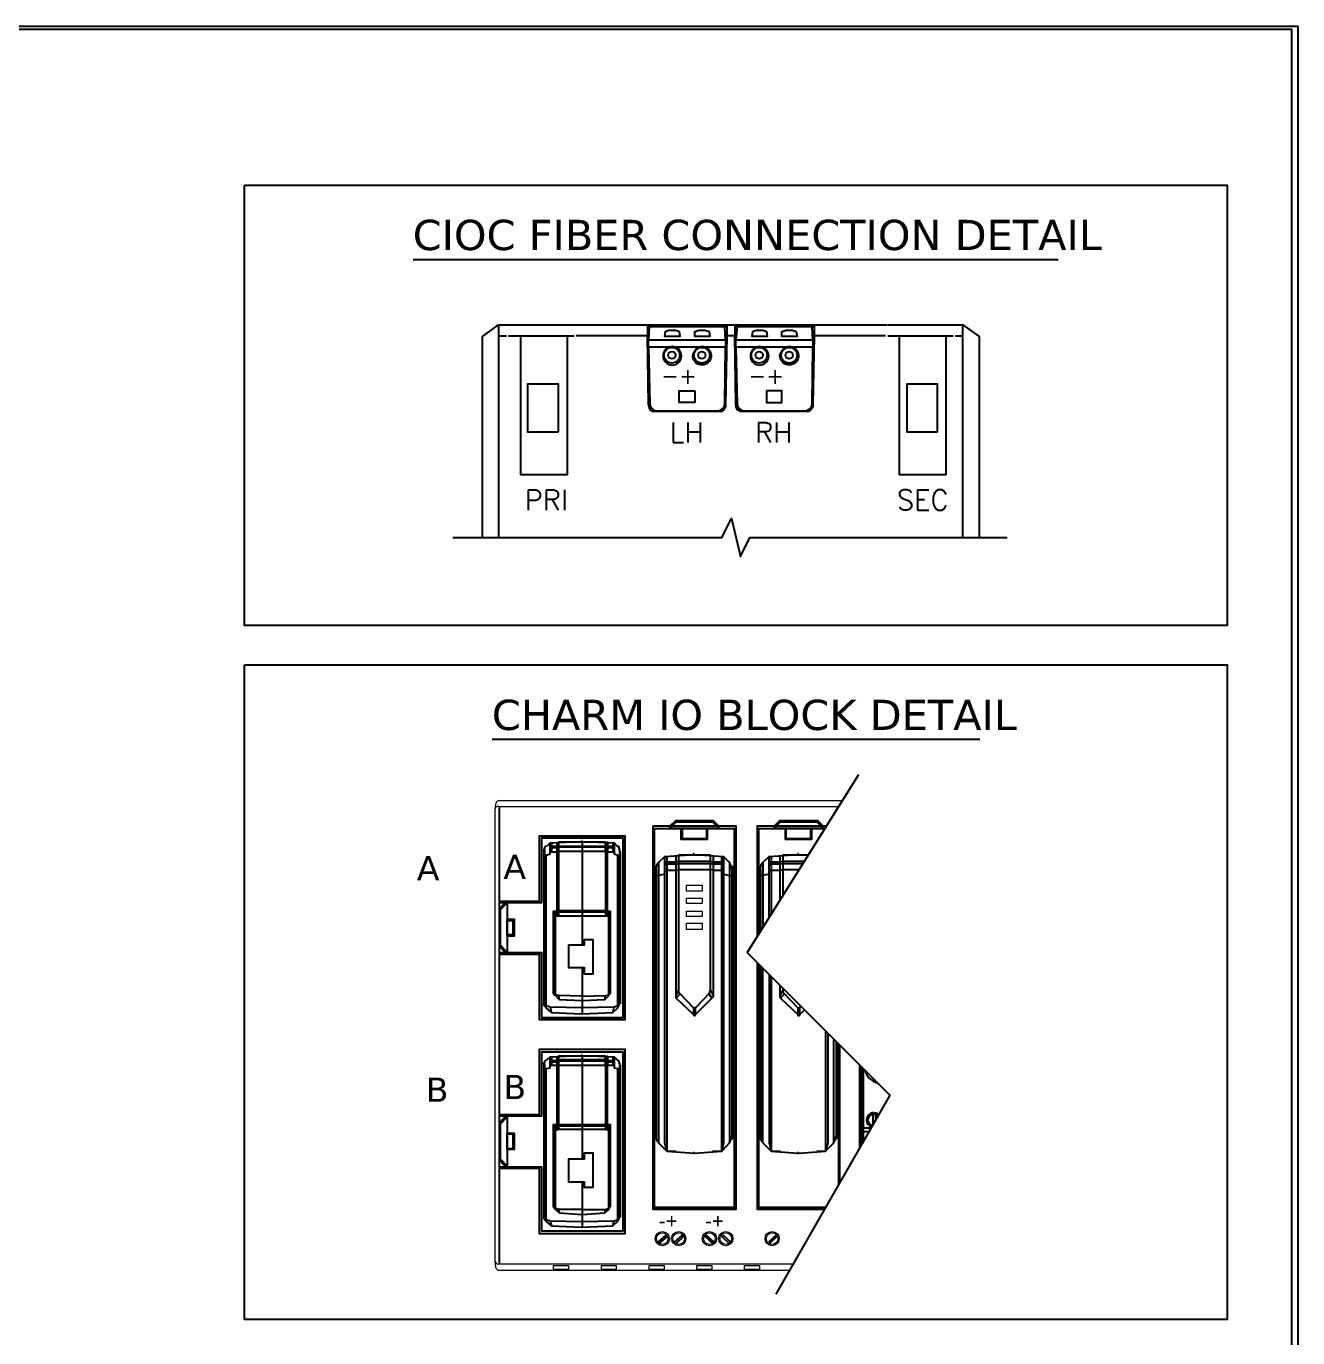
# Model space of a CAD drawing. Extents: x 10329 to 11173, y 0 to 536.
# Drawn here: x 11014.9 to 11172.8, y 373.5 to 536.4 of the extents above; entities that cross this region are included whole.
import ezdxf

# ---------------------------------------------------------------- set-up
doc = ezdxf.new("R2010")
doc.units = 0
doc.header["$LTSCALE"] = 10
doc.header["$MEASUREMENT"] = 0
doc.layers.add('G02-1-PRDXXXX-E-MRIO-01-P01-01$0$ANNOTATION', color=7, linetype='Continuous')
doc.layers.add('G02-1-PRDXXXX-E-MRIO-01-P01-01$0$TITLE', color=7, linetype='Continuous')
doc.layers.add('G02-1-PRDXXXX-E-MRIO-01-P01-01$0$View', color=251, linetype='Continuous', plot=False)
doc.styles.add('G02-1-PRDXXXX-E-MRIO-01-P01-01$0$PDF RomanS_IV50', font='romans_IV50.ttf')
doc.styles.add('G02-1-PRDXXXX-E-MRIO-01-P01-01$0$PDF Swiss721BT-Light', font='arial.ttf')
doc.styles.add('G02-1-PRDXXXX-E-MRIO-01-P01-01$0$PDF Verdana', font='verdana.ttf')

# ---------------------------------------------------------------- blocks, each defined once
blk = doc.blocks.new('G02-1-PRDXXXX-E-MRIO-01-P01-01$0$DV-54809-ZX-700-00')
at = {"layer": 'G02-1-PRDXXXX-E-MRIO-01-P01-01$0$ANNOTATION', "lineweight": 25}
for points in [[(713.01, 516.64), (835.02, 516.64), (835.02, 461.94), (713.01, 461.94)], [(772.62, 499.03), (763.22, 499.03), (763.14, 497.42), (772.71, 497.42)], [(765.68, 498.61), (766.53, 498.61), (766.78, 498.52), (766.95, 498.44), (767.03, 497.84), (765.17, 497.84), (765.26, 498.44), (765.42, 498.52)], [(769.4, 498.61), (770.17, 498.61), (770.42, 498.52), (770.67, 498.44), (770.76, 497.84), (768.9, 497.84), (768.9, 498.44), (769.15, 498.52)], [(783.46, 499.03), (774.15, 499.03), (773.98, 497.42), (783.54, 497.42)], [(776.52, 498.61), (777.36, 498.61), (777.62, 498.52), (777.79, 498.44), (777.87, 497.84), (776.01, 497.84), (776.09, 498.44), (776.26, 498.52)], [(780.24, 498.61), (781, 498.61), (781.26, 498.52), (781.51, 498.44), (781.6, 497.84), (779.73, 497.84), (779.73, 498.44), (779.99, 498.52)], [(747.3, 497.93), (753.06, 497.93), (753.06, 480.66), (747.3, 480.66)], [(794.3, 497.93), (800.06, 497.93), (800.06, 480.66), (794.3, 480.66)], [(771.78, 488.61), (772.11, 488.7), (772.37, 488.87), (772.54, 489.12), (772.62, 489.46), (772.71, 496.49), (770.25, 496.49), (769.83, 496.57), (769.4, 496.49), (766.53, 496.49), (766.1, 496.57), (765.68, 496.49), (763.14, 496.49), (763.31, 489.46), (763.39, 489.12), (763.56, 488.87), (763.82, 488.7), (764.15, 488.61)], [(782.61, 488.61), (782.95, 488.7), (783.21, 488.87), (783.38, 489.12), (783.46, 489.46), (783.54, 496.49), (781.09, 496.49), (780.67, 496.57), (780.24, 496.49), (777.36, 496.49), (776.94, 496.57), (776.52, 496.49), (773.98, 496.49), (774.15, 489.46), (774.23, 489.12), (774.4, 488.87), (774.65, 488.7), (774.99, 488.61)], [(751.96, 485.99), (751.96, 491.92), (748.15, 491.92), (748.15, 485.99)], [(768.9, 491.07), (768.9, 489.63), (766.95, 489.63), (766.95, 491.07)], [(777.79, 491.07), (777.79, 489.63), (779.73, 489.63), (779.73, 491.07)], [(799.04, 485.99), (799.04, 491.92), (795.23, 491.92), (795.23, 485.99)], [(713.01, 457.03), (835.02, 457.03), (835.02, 375.75), (713.01, 375.75)], [(763.73, 437.05), (773.98, 437.05), (773.98, 389.38), (763.73, 389.38)], [(763.9, 436.71), (773.81, 436.71), (773.81, 389.63), (763.9, 389.63)], [(771.86, 437.05), (771.86, 436.71), (765.85, 436.71), (765.85, 437.05), (766.53, 437.73), (771.18, 437.73)], [(767.2, 436.71), (770.42, 436.71), (770.42, 435.36), (767.2, 435.36)], [(767.37, 436.71), (770.34, 436.71), (770.34, 435.44), (767.37, 435.44)], [(784.81, 437.05), (784.81, 436.71), (778.8, 436.71), (778.8, 437.05), (779.48, 437.73), (784.14, 437.73)], [(780.16, 436.71), (783.38, 436.71), (783.38, 435.36), (780.16, 435.36)], [(780.24, 436.71), (783.29, 436.71), (783.29, 435.44), (780.24, 435.44)], [(745.61, 423.33), (745.61, 425.45), (746.46, 425.45), (746.46, 423.33)], [(745.61, 423.5), (745.61, 425.28), (746.29, 425.28), (746.29, 423.5)], [(756.28, 420.79), (756.28, 422.91), (755.18, 422.91), (755.18, 422.23), (753.23, 422.23), (753.23, 419.44), (755.18, 419.44), (755.18, 418.68), (756.28, 418.68)], [(745.61, 396.83), (745.61, 398.86), (746.46, 398.86), (746.46, 396.83)], [(745.61, 396.92), (745.61, 398.78), (746.29, 398.78), (746.29, 396.92)], [(756.28, 394.29), (756.28, 396.41), (755.18, 396.41), (755.18, 395.65), (753.23, 395.65), (753.23, 392.85), (755.18, 392.85), (755.18, 392.17), (756.28, 392.17)]]:
    blk.add_lwpolyline(points, close=True, dxfattribs=at)
for points in [[(733.93, 507.41), (814.03, 507.41)], [(742.56, 472.87), (742.56, 497.84), (744.51, 499.28), (744.51, 498.18), (744.51, 472.87)], [(744.51, 499.28), (792.77, 499.28)], [(763.05, 499.28), (763.05, 497.93)], [(763.22, 498.94), (763.22, 499.28)], [(772.62, 499.28), (772.62, 498.94)], [(772.88, 499.28), (772.88, 497.93)], [(773.89, 499.28), (773.89, 497.93)], [(774.06, 498.94), (774.06, 499.28)], [(783.46, 499.28), (783.46, 498.94)], [(783.71, 499.28), (783.71, 497.93)], [(792.86, 499.28), (802.17, 499.28)], [(802.17, 472.87), (802.17, 499.28), (804.2, 497.84), (804.2, 472.87)], [(744.51, 497.93), (745.53, 497.93)], [(745.78, 497.93), (747.3, 497.93)], [(753.06, 497.93), (753.91, 497.93)], [(792.6, 497.93), (783.71, 497.93), (783.54, 489.38), (783.54, 489.04), (783.29, 488.7), (783.04, 488.53), (782.7, 488.53), (774.82, 488.53), (774.57, 488.53), (774.23, 488.7), (774.06, 489.04), (773.98, 489.38), (773.89, 497.93), (772.88, 497.93), (772.71, 489.38), (772.71, 489.04), (772.45, 488.7), (772.2, 488.53), (771.86, 488.53), (763.99, 488.53), (763.65, 488.53), (763.39, 488.7), (763.22, 489.04), (763.14, 489.38), (763.05, 497.93), (754.16, 497.93)], [(763.14, 496.49), (763.14, 497.42)], [(772.71, 497.42), (772.71, 496.49)], [(773.98, 496.49), (773.98, 497.42)], [(783.54, 497.42), (783.54, 496.49)], [(792.86, 497.93), (794.3, 497.93)], [(800.06, 497.93), (800.99, 497.93)], [(801.24, 497.93), (802.17, 497.93)], [(738.84, 472.87), (772.28, 472.87), (773.47, 475.24), (774.57, 470.5), (775.75, 472.87), (807.68, 472.87)], [(743.75, 447.8), (804.29, 447.8)], [(789.22, 443.4), (775.42, 421.3), (793.11, 403.6), (778.97, 378.88)], [(744.6, 439.42), (744.6, 382.61)], [(766.61, 437.73), (766.61, 437.56), (765.85, 436.8)], [(766.61, 437.56), (771.1, 437.56)], [(770.34, 436.71), (768.81, 436.71), (770.34, 436.71)], [(771.1, 437.73), (771.1, 437.56), (771.86, 436.8)], [(776.69, 423.33), (776.69, 437.05), (785.24, 437.05)], [(776.86, 423.59), (776.86, 436.71), (785.07, 436.71)], [(779.56, 437.73), (779.56, 437.56), (778.8, 436.8)], [(779.56, 437.56), (784.05, 437.56)], [(783.29, 436.71), (781.77, 436.71), (783.29, 436.71)], [(784.05, 437.73), (784.05, 437.56), (784.81, 436.8)], [(744.6, 421.13), (749.59, 421.13), (749.59, 413), (760.26, 413), (760.26, 435.78), (749.59, 435.78), (749.59, 427.65), (744.6, 427.65)], [(744.6, 421.3), (749.85, 421.3), (749.85, 413.26), (760.01, 413.26), (760.01, 435.53), (749.85, 435.53), (749.85, 427.48), (744.6, 427.48)], [(750.95, 434.93), (754.84, 435.1), (754.93, 435.1), (758.9, 434.93), (759.33, 434.43)], [(751.79, 435.02), (751.79, 426.47), (751.79, 425.87)], [(757.8, 433.92), (757.8, 435.02), (754.93, 435.02), (751.96, 435.02), (751.96, 426.55), (751.96, 425.87)], [(754.93, 435.1), (754.93, 422.23)], [(757.8, 435.02), (757.8, 426.55), (757.8, 425.87)], [(758.06, 425.87), (758.06, 426.47), (758.06, 435.02), (758.06, 433.83)], [(750.18, 434.09), (750.27, 434.17)], [(750.27, 433.32), (750.44, 433.41), (750.95, 433.58), (750.95, 434.93), (750.44, 434.43)], [(750.27, 414.95), (750.27, 434)], [(750.95, 414.53), (751.12, 413.85), (750.44, 414.44), (750.44, 433.41)], [(751.12, 434.93), (751.12, 433.83), (750.95, 433.75)], [(750.95, 434.34), (751.12, 434.51), (751.79, 434.51), (754.93, 434.51), (758.06, 434.51), (758.74, 434.51), (758.9, 434.34)], [(750.95, 434.17), (751.12, 434.34), (751.79, 434.34), (751.96, 434.43), (754.93, 434.43), (757.8, 434.43), (758.06, 434.34), (758.74, 434.34), (758.9, 434.17)], [(751.12, 433.83), (751.79, 433.83), (751.96, 433.92), (754.93, 433.92), (757.8, 433.92), (758.06, 433.83), (758.74, 433.83)], [(758.74, 434.93), (758.74, 433.83), (758.9, 433.75)], [(758.74, 413.85), (759.33, 414.44), (759.33, 433.41), (759.58, 433.32)], [(758.9, 434.93), (758.9, 433.58), (759.33, 433.41)], [(759.58, 434.09), (759.5, 434.17)], [(759.67, 414.95), (759.67, 433.92)], [(765.17, 433.24), (768.81, 433.49), (768.9, 433.49), (772.45, 433.24), (773.21, 432.48), (773.21, 397.68), (772.28, 396.66)], [(771.01, 415.63), (770.76, 416.05), (770.67, 416.22), (770.76, 416.39), (770.84, 416.64), (770.84, 433.41), (768.81, 433.41), (766.86, 433.41), (766.86, 416.64), (766.86, 416.39), (767.03, 416.22), (766.95, 416.05), (766.61, 415.63)], [(778.13, 433.24), (781.68, 433.49), (781.77, 433.49), (781.85, 433.49), (783.04, 433.41)], [(782.95, 433.41), (781.77, 433.41), (779.82, 433.41), (779.82, 428.33)], [(763.99, 398.44), (763.99, 431.72)], [(764.07, 431.97), (764.15, 432.05)], [(764.15, 398.44), (764.15, 431.72)], [(765.42, 433.24), (765.42, 396.66), (765.17, 397.68), (765.17, 433.24), (764.41, 432.48), (764.41, 397.68), (765.42, 396.66)], [(765.17, 432.39), (765.42, 432.56), (766.53, 432.56), (766.86, 432.65), (768.81, 432.65), (770.84, 432.65), (771.18, 432.56), (772.28, 432.56), (772.45, 432.39)], [(765.17, 432.14), (765.42, 432.31), (766.53, 432.31), (766.86, 432.39), (768.81, 432.39), (770.84, 432.39), (771.18, 432.31), (772.28, 432.31), (772.45, 432.14)], [(766.53, 433.32), (766.53, 415.97), (766.53, 415.8), (766.61, 415.63), (768.73, 413.6), (768.81, 413.51), (768.9, 413.51), (768.98, 413.6), (768.98, 414.44)], [(771.18, 433.32), (771.18, 415.97), (771.18, 415.8), (771.01, 415.63), (768.98, 413.6)], [(772.45, 433.24), (772.45, 397.68), (772.28, 396.66), (772.28, 433.24)], [(773.64, 431.97), (773.55, 432.05)], [(773.55, 398.44), (773.55, 431.72)], [(773.72, 398.44), (773.72, 431.72)], [(776.94, 423.76), (776.94, 431.72)], [(777.02, 431.97), (777.11, 432.05)], [(777.11, 423.93), (777.11, 431.72)], [(778.13, 425.7), (778.13, 433.24), (777.36, 432.48), (777.36, 424.43)], [(778.13, 432.39), (778.38, 432.56), (779.48, 432.56), (779.82, 432.65), (781.77, 432.65), (782.53, 432.65)], [(778.13, 432.14), (778.38, 432.31), (779.48, 432.31), (779.82, 432.39), (781.77, 432.39), (782.36, 432.39)], [(778.38, 433.24), (778.38, 426.04)], [(779.48, 433.32), (779.48, 427.74)], [(765.17, 431.04), (764.41, 430.87), (764.24, 430.87), (764.15, 430.78)], [(765.17, 431.38), (765.42, 431.55), (766.53, 431.55), (766.86, 431.63), (768.81, 431.63), (770.84, 431.63), (771.18, 431.55), (772.28, 431.55), (772.45, 431.38)], [(772.45, 431.04), (773.21, 430.87), (773.38, 430.87), (773.55, 430.78)], [(778.13, 431.04), (777.36, 430.87), (777.19, 430.87), (777.11, 430.78)], [(778.13, 431.38), (778.38, 431.55), (779.48, 431.55), (779.82, 431.63), (781.77, 431.63), (781.85, 431.63)], [(744.6, 426.72), (745.27, 427.4), (745.61, 427.4), (745.61, 421.39), (745.27, 421.39), (744.6, 422.15)], [(744.6, 426.64), (744.76, 426.64), (745.53, 427.4)], [(744.76, 422.23), (744.76, 426.64)], [(751.37, 426.3), (751.79, 426.3), (751.96, 426.38), (754.93, 426.38), (757.8, 426.38), (758.06, 426.3), (758.4, 426.3)], [(751.37, 425.87), (751.79, 425.87), (754.93, 425.87), (758.06, 425.87), (758.4, 425.87)], [(751.45, 416.31), (751.45, 426.47)], [(752.05, 415.46), (751.62, 415.97), (751.62, 426.47)], [(757.72, 415.46), (758.23, 415.97), (758.23, 426.47)], [(758.31, 416.31), (758.31, 426.47)], [(744.6, 422.23), (744.76, 422.23), (745.53, 421.39)], [(784.9, 389.38), (776.69, 389.38), (776.69, 419.95)], [(785.07, 389.63), (776.86, 389.63), (776.86, 419.86)], [(776.94, 398.44), (776.94, 419.78)], [(777.11, 398.44), (777.11, 419.61)], [(778.38, 418.25), (778.38, 396.66), (777.36, 397.68), (777.36, 419.27)], [(778.13, 418.51), (778.13, 397.68), (778.38, 396.66)], [(779.48, 417.24), (779.48, 415.97), (779.48, 415.8), (779.56, 415.63), (781.68, 413.6), (781.68, 413.51), (781.77, 413.51), (781.85, 413.51), (781.94, 413.6), (781.94, 414.44)], [(751.45, 416.14), (751.45, 416.22)], [(754.93, 415.88), (751.96, 415.97), (751.62, 416.05)], [(751.96, 415.97), (752.05, 415.46), (754.93, 415.37), (757.72, 415.46), (757.8, 415.97)], [(754.84, 415.88), (757.8, 415.97), (758.23, 416.05)], [(758.31, 416.14), (758.4, 416.22)], [(766.86, 416.64), (766.53, 415.97)], [(770.67, 416.22), (768.98, 414.44), (768.81, 414.44), (768.73, 414.44), (767.03, 416.22)], [(770.84, 416.64), (771.18, 415.97)], [(779.82, 416.64), (779.48, 415.97)], [(779.99, 416.22), (779.9, 416.05), (779.56, 415.63)], [(779.82, 416.9), (779.82, 416.64), (779.82, 416.39), (779.99, 416.22), (781.68, 414.44), (781.77, 414.44), (781.94, 414.44), (782.02, 414.61)], [(750.27, 414.78), (750.27, 414.78)], [(759.33, 414.7), (758.9, 414.53), (754.93, 414.44), (750.95, 414.53), (750.44, 414.7)], [(751.12, 413.85), (754.84, 413.68), (754.93, 413.68), (758.74, 413.85), (758.9, 414.53)], [(759.5, 414.78), (759.58, 414.78)], [(768.73, 414.44), (768.73, 413.6)], [(781.68, 414.44), (781.68, 413.6)], [(781.94, 413.6), (782.53, 414.19)], [(754.93, 413.68), (754.93, 413.68)], [(768.81, 413.51), (768.81, 413.51)], [(785.15, 411.48), (785.15, 396.66), (786.17, 397.68), (786.17, 410.46)], [(785.41, 411.22), (785.41, 397.68), (785.15, 396.66)], [(744.6, 394.54), (749.59, 394.54), (749.59, 386.42), (760.26, 386.42), (760.26, 409.28), (749.59, 409.28), (749.59, 401.15), (744.6, 401.15)], [(744.6, 394.71), (749.85, 394.71), (749.85, 386.75), (760.01, 386.75), (760.01, 408.94), (749.85, 408.94), (749.85, 400.98), (744.6, 400.98)], [(786.51, 398.44), (786.51, 410.21)], [(786.68, 398.44), (786.68, 410.04)], [(786.76, 409.95), (786.76, 392.51)], [(786.85, 409.79), (786.85, 392.77)], [(750.18, 407.58), (750.27, 407.58)], [(750.27, 406.82), (750.44, 406.91), (750.95, 406.99), (750.95, 408.35), (750.44, 407.92)], [(750.27, 388.36), (750.27, 407.41)], [(750.95, 408.35), (754.84, 408.52), (754.93, 408.52), (758.9, 408.35), (759.33, 407.92)], [(751.12, 408.35), (751.12, 407.33), (750.95, 407.16)], [(750.95, 407.84), (751.12, 407.92), (751.79, 407.92), (751.96, 408.01), (754.93, 408.01), (757.8, 408.01), (758.06, 407.92), (758.74, 407.92), (758.9, 407.84)], [(750.95, 407.67), (751.12, 407.75), (751.79, 407.75), (751.96, 407.84), (754.93, 407.84), (757.8, 407.84), (758.06, 407.75), (758.74, 407.75), (758.9, 407.67)], [(751.12, 407.33), (751.79, 407.33), (754.93, 407.33), (758.06, 407.33), (758.74, 407.33)], [(751.79, 408.43), (751.79, 399.96), (751.79, 399.29)], [(757.8, 407.33), (757.8, 408.43), (754.93, 408.43), (751.96, 408.43), (751.96, 399.96), (751.96, 399.37)], [(754.93, 408.52), (754.93, 395.65)], [(757.8, 408.43), (757.8, 399.96), (757.8, 399.37)], [(758.06, 399.29), (758.06, 399.96), (758.06, 408.43), (758.06, 407.33)], [(758.74, 408.35), (758.74, 407.33), (758.9, 407.16)], [(758.9, 408.35), (758.9, 406.99), (759.33, 406.91)], [(759.58, 407.58), (759.5, 407.58)], [(759.58, 388.36), (759.58, 407.41)], [(759.67, 388.45), (759.67, 407.41)], [(789.39, 397.08), (789.39, 407.33)], [(750.95, 387.94), (751.12, 387.35), (750.44, 387.94), (750.44, 406.91)], [(758.74, 387.35), (759.33, 387.94), (759.33, 406.91), (759.58, 406.82)], [(789.56, 397.42), (789.56, 407.08)], [(789.64, 397.68), (789.64, 406.99)], [(789.81, 406.91), (789.81, 397.85)], [(744.6, 400.13), (745.27, 400.81), (745.61, 400.81), (745.61, 394.88), (745.27, 394.88), (744.6, 395.56)], [(744.6, 400.05), (744.76, 400.05), (745.53, 400.81)], [(791, 401.15), (791, 399.96)], [(791.33, 401.15), (791.33, 400.47)], [(744.76, 395.65), (744.76, 400.05)], [(751.37, 399.79), (751.79, 399.79), (754.93, 399.79), (758.06, 399.79), (758.4, 399.79)], [(751.37, 399.29), (751.79, 399.29), (751.96, 399.37), (754.93, 399.37), (757.8, 399.37), (758.06, 399.29), (758.4, 399.29)], [(751.45, 389.72), (751.45, 399.96)], [(752.05, 388.96), (751.62, 389.38), (751.62, 399.96)], [(757.72, 388.96), (758.23, 389.38), (758.23, 399.96)], [(758.31, 389.72), (758.31, 399.96)], [(789.81, 399.54), (790.74, 399.54)], [(764.15, 398.1), (764.07, 398.19)], [(773.55, 398.1), (773.55, 398.19)], [(777.11, 398.1), (777.02, 398.19)], [(786.42, 398.1), (786.51, 398.19)], [(790.49, 399.03), (789.81, 399.03)], [(766.61, 396.58), (765.42, 396.66), (768.81, 396.41), (768.9, 396.41), (772.28, 396.66), (771.1, 396.58)], [(768.81, 396.41), (768.81, 396.41)], [(779.56, 396.58), (778.38, 396.66), (781.68, 396.41), (781.77, 396.41), (781.85, 396.41), (785.15, 396.66), (784.05, 396.58)], [(744.6, 395.65), (744.76, 395.65), (745.53, 394.88)], [(751.45, 389.63), (751.45, 389.63)], [(754.93, 389.38), (751.96, 389.38), (751.62, 389.55)], [(751.96, 389.38), (752.05, 388.96), (754.93, 388.79), (757.72, 388.96), (757.8, 389.38)], [(754.84, 389.38), (757.8, 389.38), (758.23, 389.55)], [(758.31, 389.63), (758.4, 389.63)], [(750.27, 388.19), (750.27, 388.28)], [(759.33, 388.11), (758.9, 387.94), (754.93, 387.86), (750.95, 387.94), (750.44, 388.11)], [(751.12, 387.35), (754.84, 387.18), (754.93, 387.18), (758.74, 387.35), (758.9, 387.94)], [(759.5, 388.19), (759.58, 388.28)], [(754.93, 387.18), (754.93, 387.18)], [(765.34, 386.25), (764.32, 385.32)], [(767.37, 386.25), (766.36, 385.32)], [(770.25, 386.25), (771.27, 385.32)], [(772.37, 386.25), (773.38, 385.32)], [(779.06, 386.25), (778.04, 385.32)], [(765.51, 386.08), (764.41, 385.15)], [(767.54, 386.08), (766.53, 385.15)], [(770.17, 386.08), (771.18, 385.15)], [(772.2, 386.08), (773.21, 385.15)], [(779.14, 386.08), (778.13, 385.15)]]:
    blk.add_lwpolyline(points, dxfattribs=at)
at = {"layer": 'G02-1-PRDXXXX-E-MRIO-01-P01-01$0$ANNOTATION', "lineweight": 0}
for points in [[(773.38, 499.28), (773.38, 499.28)], [(744.68, 440.18), (787.27, 440.18)], [(786.76, 439.42), (744.6, 439.42)], [(781.09, 382.61), (744.6, 382.61)], [(744.68, 381.84), (780.67, 381.84)]]:
    blk.add_lwpolyline(points, dxfattribs=at)
at = {"layer": 'G02-1-PRDXXXX-E-MRIO-01-P01-01$0$ANNOTATION', "lineweight": 25}
for points in [[(770.25, 496.49, -1.872965), (768.64, 495.47), (768.73, 495.81), (768.9, 496.07), (769.07, 496.32), (769.4, 496.49)], [(781.09, 496.49, -1.873016), (779.48, 495.47), (779.56, 495.81), (779.73, 496.07), (779.9, 496.32), (780.24, 496.49)], [(754.93, 435.18, 0.024978), (754.88, 435.19, 0.024938), (754.84, 435.18)], [(750.39, 414.49, -0.184793), (750.18, 414.95), (750.18, 433.92)], [(759.53, 414.85, 0.131205), (759.58, 414.95), (759.58, 434)], [(768.83, 433.58, 0.025131), (768.77, 433.58, 0.025131), (768.71, 433.58)], [(781.79, 433.58, 0.025203), (781.72, 433.58, 0.025194), (781.66, 433.58)], [(751.37, 416.31), (751.37, 426.47), (751.79, 426.47), (751.96, 426.55), (754.93, 426.55), (757.8, 426.55), (758.06, 426.47), (758.4, 426.47), (758.4, 416.31, -0.132517), (758.34, 416.2)], [(754.93, 419.44), (754.93, 413.68, -0.024978), (754.88, 413.68, -0.024938), (754.84, 413.68)], [(750.39, 387.99, -0.184946), (750.18, 388.45), (750.18, 407.41)], [(754.93, 408.6, 0.024978), (754.88, 408.6, 0.024938), (754.84, 408.6)], [(751.37, 389.8), (751.37, 399.96), (751.79, 399.96), (754.93, 399.96), (758.06, 399.96), (758.4, 399.96), (758.4, 389.8, -0.130943), (758.34, 389.7)], [(768.71, 396.49, 0.024725), (768.77, 396.49, 0.024725), (768.83, 396.49)], [(781.66, 396.49, 0.024788), (781.72, 396.49, 0.024797), (781.79, 396.49)], [(754.93, 392.85), (754.93, 387.18, -0.024978), (754.88, 387.18, -0.024937), (754.84, 387.18)]]:
    blk.add_lwpolyline(points, format="xyb", dxfattribs=at)
at = {"layer": 'G02-1-PRDXXXX-E-MRIO-01-P01-01$0$ANNOTATION', "lineweight": 0}
blk.add_lwpolyline([(744.64, 440.18, 0.386649), (744.17, 439.76), (744.09, 439), (744.09, 438.91), (744.09, 383.11), (744.09, 383.03), (744.17, 382.27, 0.386619), (744.64, 381.84)], format="xyb", dxfattribs=at)
for points in [[(767.88, 429.68), (769.83, 429.68), (769.83, 428.92), (767.88, 428.92)], [(767.88, 428.07), (769.83, 428.07), (769.83, 427.4), (767.88, 427.4)], [(767.88, 426.47), (769.83, 426.47), (769.83, 425.79), (767.88, 425.79)], [(767.88, 424.94), (769.83, 424.94), (769.83, 424.18), (767.88, 424.18)], [(753.23, 382.44), (753.23, 381.93), (751.37, 381.93), (751.37, 382.44)], [(759.16, 382.44), (759.16, 381.93), (757.3, 381.93), (757.3, 382.44)], [(765.09, 382.44), (765.09, 381.93), (763.22, 381.93), (763.22, 382.44)], [(771.01, 382.44), (771.01, 381.93), (769.15, 381.93), (769.15, 382.44)], [(776.94, 382.44), (776.94, 381.93), (775.08, 381.93), (775.08, 382.44)]]:
    blk.add_lwpolyline(points, close=True, dxfattribs=at)
at = {"layer": 'G02-1-PRDXXXX-E-MRIO-01-P01-01$0$ANNOTATION', "lineweight": 25}
for centre, radius in [((766.06, 495.51), 0.975), ((766.06, 495.51), 0.468), ((769.78, 495.51), 0.975), ((769.78, 495.51), 0.468), ((776.9, 495.51), 0.975), ((776.9, 495.51), 0.468), ((780.62, 495.51), 0.975), ((780.62, 495.51), 0.468)]:
    blk.add_circle(centre, radius, dxfattribs=at)
at = {"layer": 'G02-1-PRDXXXX-E-MRIO-01-P01-01$0$ANNOTATION', "lineweight": 5}
for centre, radius in [((764.88, 385.78), 0.887), ((764.87, 385.78), 0.721), ((766.91, 385.78), 0.887), ((766.9, 385.78), 0.721), ((770.72, 385.78), 0.887), ((770.72, 385.78), 0.721), ((772.75, 385.78), 0.887), ((772.75, 385.78), 0.721), ((778.51, 385.78), 0.887), ((778.5, 385.78), 0.721)]:
    blk.add_circle(centre, radius, dxfattribs=at)
at = {"layer": 'G02-1-PRDXXXX-E-MRIO-01-P01-01$0$ANNOTATION', "lineweight": 25}
for centre, radius, start, end in [((766.1, 495.43), 1.14, 111.7709, 68.2291), ((776.94, 495.43), 1.14, 111.7709, 68.2291), ((750.91, 434.04), 0.725, 135.0581, 179.7584), ((758.86, 434.04), 0.724, 0.232, 44.9515), ((765.13, 431.76), 1.06, 135.0247, 179.8931), ((772.41, 431.76), 1.06, 0.1069, 44.9753), ((778.09, 431.76), 1.06, 135.0144, 179.8944), ((751.55, 416.37), 0.269, 188.59, 218.8606), ((751.9, 416.34), 0.534, 180.1871, 224.8078), ((757.78, 416.34), 0.534, 315.1717, 359.8155), ((758.76, 415), 0.742, 316.3751, 358.2759), ((750.91, 407.45), 0.724, 135.0541, 179.7624), ((758.86, 407.45), 0.724, 0.2281, 44.9555), ((792.14, 407.21), 2.17, 194.479, 255.8052), ((791.12, 400.51), 0.895, 53.1927, 247.6366), ((791.12, 400.51), 0.721, 51.061, 182.6882), ((765.13, 398.48), 1.06, 180.1053, 224.9377), ((772.41, 398.48), 1.06, 315.0623, 359.8947), ((778.09, 398.48), 1.06, 180.104, 224.948), ((785.36, 398.48), 1.06, 315.0586, 359.8895), ((751.55, 389.87), 0.272, 188.7673, 218.6833), ((751.9, 389.84), 0.534, 180.1871, 224.8078), ((757.78, 389.84), 0.534, 315.1717, 359.8155), ((758.76, 388.5), 0.742, 316.3867, 358.3215), ((759.31, 388.52), 0.272, 321.3251, 351.2243)]:
    blk.add_arc(centre, radius, start, end, dxfattribs=at)
at = {"layer": 'G02-1-PRDXXXX-E-MRIO-01-P01-01$0$ANNOTATION', "lineweight": 0}
for centre, radius, start, end in [((744.56, 439.02), 0.485, 90.6131, 179.749), ((744.57, 383.07), 0.478, 180.1905, 269.3855)]:
    blk.add_arc(centre, radius, start, end, dxfattribs=at)
at = {"layer": 'G02-1-PRDXXXX-E-MRIO-01-P01-01$0$ANNOTATION', "lineweight": 25}
for points in [[(750.16, 434.11), (750.12, 434.07), (750.1, 434.02), (750.1, 433.96)], [(759.58, 433.96), (759.58, 434.02), (759.56, 434.07), (759.52, 434.11)], [(764.07, 431.97), (764.01, 431.91), (763.99, 431.84), (763.99, 431.76)], [(773.64, 431.76), (773.64, 431.84), (773.61, 431.91), (773.55, 431.97)], [(777.02, 431.97), (776.97, 431.91), (776.94, 431.84), (776.94, 431.76)], [(750.18, 414.98), (750.19, 414.93), (750.2, 414.88), (750.24, 414.85)], [(750.16, 407.61), (750.12, 407.57), (750.1, 407.51), (750.1, 407.46)], [(759.58, 407.46), (759.58, 407.51), (759.56, 407.57), (759.52, 407.61)], [(790.4, 400.47), (790.42, 400.19), (790.6, 399.94), (790.87, 399.84)], [(763.99, 398.48), (763.99, 398.4), (764.01, 398.33), (764.07, 398.27)], [(773.55, 398.27), (773.61, 398.33), (773.64, 398.4), (773.64, 398.48)], [(776.94, 398.48), (776.94, 398.4), (776.97, 398.33), (777.02, 398.27)], [(786.51, 398.27), (786.56, 398.33), (786.59, 398.4), (786.59, 398.48)], [(750.18, 388.47), (750.19, 388.43), (750.2, 388.38), (750.24, 388.35)]]:
    blk.add_open_spline(points, degree=3, dxfattribs=at)
at = {"layer": 'G02-1-PRDXXXX-E-MRIO-01-P01-01$0$ANNOTATION', "attachment_point": 4}
for s, insert, char_height, style in [('CIOC FIBER CONNECTION DETAIL', (733.88, 510.41), 3.7542, 'G02-1-PRDXXXX-E-MRIO-01-P01-01$0$PDF Verdana'), ('-+', (764.7, 492.95), 2.002, 'G02-1-PRDXXXX-E-MRIO-01-P01-01$0$PDF RomanS_IV50'), ('-+', (775.54, 492.95), 2.002, 'G02-1-PRDXXXX-E-MRIO-01-P01-01$0$PDF RomanS_IV50'), ('LH', (765.8, 485.91), 2.503, 'G02-1-PRDXXXX-E-MRIO-01-P01-01$0$PDF RomanS_IV50'), ('RH', (776.38, 485.91), 2.503, 'G02-1-PRDXXXX-E-MRIO-01-P01-01$0$PDF RomanS_IV50'), ('PRI', (747.77, 477.53), 2.503, 'G02-1-PRDXXXX-E-MRIO-01-P01-01$0$PDF RomanS_IV50'), ('SEC', (793.99, 477.53), 2.503, 'G02-1-PRDXXXX-E-MRIO-01-P01-01$0$PDF RomanS_IV50'), ('CHARM IO BLOCK DETAIL', (743.7, 450.8), 3.7542, 'G02-1-PRDXXXX-E-MRIO-01-P01-01$0$PDF Verdana'), ('A', (745.14, 431.96), 3, 'G02-1-PRDXXXX-E-MRIO-01-P01-01$0$PDF Verdana'), ('A', (734.39, 431.79), 3, 'G02-1-PRDXXXX-E-MRIO-01-P01-01$0$PDF Verdana'), ('B', (735.49, 404.27), 3, 'G02-1-PRDXXXX-E-MRIO-01-P01-01$0$PDF Verdana'), ('B', (745.14, 404.61), 3, 'G02-1-PRDXXXX-E-MRIO-01-P01-01$0$PDF Verdana'), ('-+', (764.45, 387.98), 1.797, 'G02-1-PRDXXXX-E-MRIO-01-P01-01$0$PDF Swiss721BT-Light'), ('-+', (770.2, 387.98), 1.797, 'G02-1-PRDXXXX-E-MRIO-01-P01-01$0$PDF Swiss721BT-Light')]:
    blk.add_mtext(s, dxfattribs=dict(at, insert=insert, char_height=char_height, style=style))

msp = doc.modelspace()

# ---------------------------------------------------------------- linework, layer by layer
at = {"layer": 'G02-1-PRDXXXX-E-MRIO-01-P01-01$0$TITLE'}
msp.add_lwpolyline([(10329, 536.37), (11172.77, 536.37), (11172.77, 42.04), (10329, 42.04)], close=True, dxfattribs=at)
at = {"layer": 'G02-1-PRDXXXX-E-MRIO-01-P01-01$0$View'}
msp.add_lwpolyline([(10329, 536), (11172, 536), (11172, 43), (10329, 43)], close=True, dxfattribs=at)

# ---------------------------------------------------------------- block references
msp.add_blockref('G02-1-PRDXXXX-E-MRIO-01-P01-01$0$DV-54809-ZX-700-00', (10329, 0))

doc.saveas('drawing.dxf')
